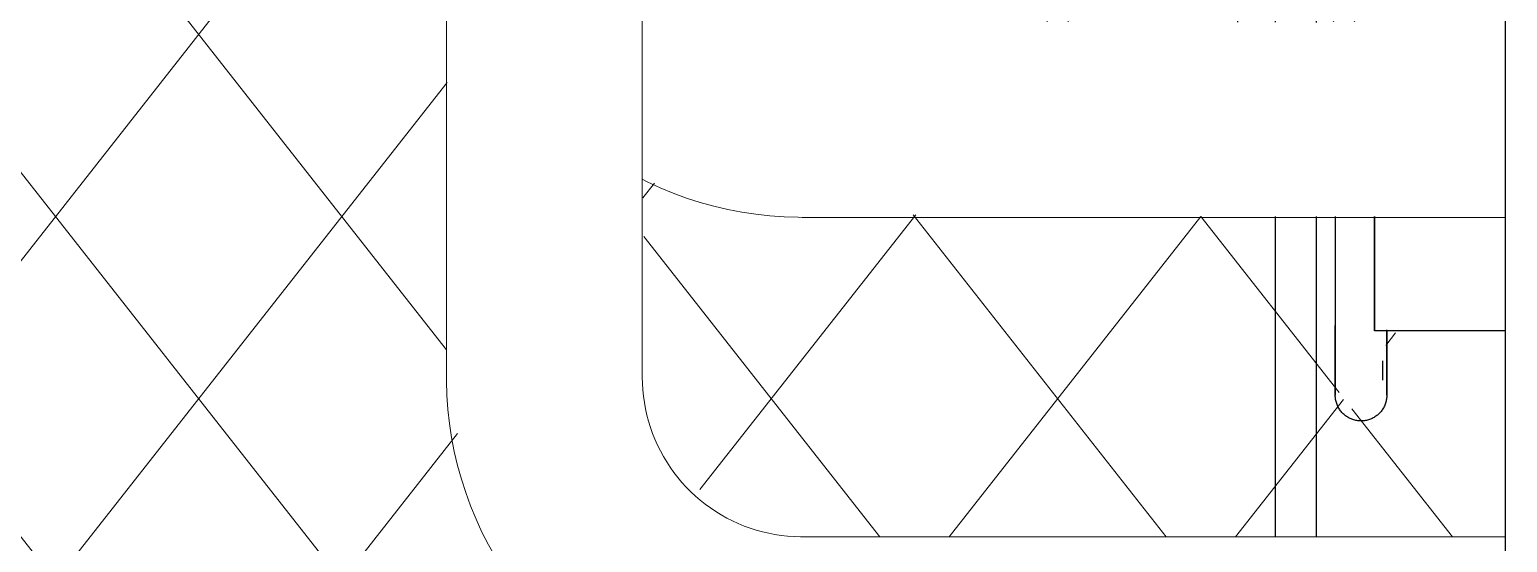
# Model space of a CAD drawing. Header units: millimetres. Extents: x 2519235 to 7246330, y 25937 to 201821.
# Drawn here: x 3125303.6 to 3125590.3, y 101638.9 to 101738.4 of the extents above; entities that cross this region are included whole.
import ezdxf
from ezdxf.xclip import XClip

# ---------------------------------------------------------------- set-up
doc = ezdxf.new("R2010")
doc.units = ezdxf.units.MM
doc.header["$XCLIPFRAME"] = 0
doc.layers.add('000 - 0_HIDE_OBJ_FRAMING_DEF_SUB_1', color=7, linetype='Continuous')

# ---------------------------------------------------------------- blocks, each defined once
blk = doc.blocks.new('DPA_CP_Fence Type D - Fence Post Left w MRTA Logo-30277346-ENTRANCE 1 - ELEVATION 4')
at = {"layer": '000 - 0_HIDE_OBJ_FRAMING_DEF_SUB_1', "lineweight": 9}
h = blk.add_hatch(dxfattribs=at)
h.set_pattern_fill('FP_24', style=0, pattern_type=2)
h.set_pattern_definition([(51.85, (-3017274.369, 101490), (-27.77149430909635, 35.35504276393721), []), (128.15, (-3017274.369, 101490), (-27.77149430909634, -35.35504276393721), [])])
h.paths.add_polyline_path([(-3018540.359801005, 101539.1481456574), (-3018540.359801005, 101539.8683475026), (-3018137.303781495, 101539.8683475026), (-3018137.303781495, 101601.9999999999), (-3018276.999455095, 101602.6474093004), (-3018302.61905453, 101608.7470705587), (-3018321.775932165, 101621.6132373059), (-3018324.87016712, 101625.3026556877), (-3018334.535189409, 101639.730315374), (-3018338.002810422, 101646.9353185841), (-3018342.744708751, 101671.0000000001), (-3018342.097299451, 101924.2547463441), (-3018335.997638252, 101949.8743457505), (-3018323.131469199, 101969.0312262793), (-3018319.500575199, 101972.0808968543), (-3018305.014392156, 101981.7904806578), (-3018297.809389794, 101985.2581017649), (-3018273.744708751, 101990.0000000002), (-3018092.744708751, 101990.0000000001), (-3018092.803781498, 102290.0000000001), (-3018142.803781498, 102290.0000000001), (-3018142.803781498, 103140.1316524977), (-3018550.000891934, 103139.2062433373), (-3018557.695615037, 103137.2235807945), (-3018571.930648395, 103128.7064903297), (-3018583.243211192, 103115.2800644462), (-3018590.905102613, 103099.989698105), (-3018596.42951148, 103081.2258497093), (-3018598.088766406, 103065.0000000001), (-3018597.454653183, 101608.918126649), (-3018594.388387847, 101590.6062567752), (-3018586.745789555, 101570.6273322459), (-3018576.866612792, 101555.8837831654), (-3018565.82298616, 101546.7571523268), (-3018555.735827127, 101541.4606447001), (-3018543.745234611, 101539.6573026992)])
h.paths.add_polyline_path([(-3018161.369788055, 101640.0000000002), (-3018137.303781495, 101640.0000000002), (-3018137.303781495, 101680), (-3018160.34003843, 101679.5340168553), (-3018161.429588323, 101666.3910005387), (-3018164.516052424, 101664.7693611924), (-3018163.600305456, 101665.715631951), (-3018167.571379666, 101664.7507908043), (-3018170.107117523, 101668.848231666), (-3018169.314150015, 101673.0993765224), (-3018170.116404029, 101681.5020326548), (-3018170.320530892, 101701.9999999999), (-3018276.999455095, 101702.6474093004), (-3018302.448543479, 101708.6438492535), (-3018304.744708751, 101709.3311122284), (-3018303.668354921, 101666.982992819), (-3018299.133451401, 101654.0419551323), (-3018287.210172319, 101643.608060089), (-3018273.744708751, 101640.0000000002), (-3018161.6876253, 101640.0000000002)])
h.paths.add_polyline_path([(-3018214.488085641, 101740.0000000002), (-3018162.74470875, 101740.0000000002), (-3018162.74470875, 101851.9999999999), (-3018212.119890532, 101850.9638850824), (-3018211.178084152, 101850.7115288233), (-3018214.488085641, 101846.4220601472), (-3018224.770378956, 101849.1771923374), (-3018224.770378956, 101851.9999999999), (-3018277.761715932, 101850.9236461697), (-3018290.702753619, 101846.3887426494), (-3018301.136648662, 101834.4654635682), (-3018304.744708751, 101821.0000000001), (-3018303.668354921, 101766.982992819), (-3018299.13345138, 101754.0419551124), (-3018287.210172245, 101743.6080600691), (-3018273.744708751, 101740.0000000002), (-3018216.253084057, 101740.0000000002)])
h.paths.add_polyline_path([(-3018304.744708751, 101881.9544247146), (-3018297.809390167, 101885.2581016709), (-3018273.744708751, 101890.0000000002), (-3018213.710001967, 101890.0000000002), (-3018212.792777348, 101891.3561254272), (-3018203.532962822, 101896.149892589), (-3018200.772030357, 101893.4267296811), (-3018200.756316001, 101896.6200029795), (-3018189.485182407, 101896.8535313997), (-3018186.338713806, 101898.660254038), (-3018181.916777445, 101899.3029029986), (-3018182.473758295, 101906.5166130404), (-3018185.307300505, 101906.6062872707), (-3018184.213594035, 101919.8221491561), (-3018179.895773834, 101924.9679268934), (-3018177.732377015, 101924.9679268934), (-3018177.314075424, 101927.0048653926), (-3018171.732377015, 101927.0048653926), (-3018171.732377015, 101924.9679268934), (-3018168.629130127, 101923.8478571969), (-3018164.744708749, 101920.9031456584), (-3018163.784410616, 101937.9872802738), (-3018162.74470875, 101937.9872802738), (-3018162.74470875, 101951.9999999999), (-3018277.761715932, 101950.9236461697), (-3018290.702753638, 101946.3887426295), (-3018301.136648682, 101934.4654634941), (-3018304.744708751, 101921.0000000001), (-3018304.744708751, 101884.189351497)])
h.paths.add_polyline_path([(-3018164.121724454, 101890.0000000002), (-3018162.74470875, 101890.2784810364), (-3018163.784410616, 101918.2949725815), (-3018164.157453524, 101918.074145315), (-3018165.251159993, 101906.5166130404), (-3018167.746412226, 101906.5166130404), (-3018166.990995733, 101899.6849878108), (-3018164.121724454, 101899.0291550618), (-3018164.121724454, 101892.8470094962)])
h.paths.add_polyline_path([(-3018178.703781498, 101894.2684685383), (-3018179.678692464, 101898.4167052837), (-3018179.678692464, 101897.7067782615), (-3018179.167738263, 101895.9047482732)])
blk = doc.blocks.new('ACM_TEST BOX - test box-29066912-ENTRANCE 1 - ELEVATION 4')
at = {"layer": '000 - 0_HIDE_OBJ_FRAMING_DEF_SUB_1', "color": 7}
for p, q in [((-3018162.744708745, 101702.1886153078), (-3018162.744708745, 101679.9999999999)), ((-3018162.744708745, 101679.9999999999), (-3018162.744708745, 101702.1886153078)), ((-3018137.303781492, 101679.9999999999), (-3018162.744708745, 101679.9999999999)), ((-3018137.303781492, 101679.9999999999), (-3018162.744708745, 101679.9999999999))]:
    blk.add_line(p, q, dxfattribs=at)
blk = doc.blocks.new('Railing - RL8A_Baluster Post _Start_-27168252-ENTRANCE 1 - ELEVATION 4')
at = {"layer": '000 - 0_HIDE_OBJ_FRAMING_DEF_SUB_1', "color": 7, "lineweight": 9}
blk.add_line((-3018273.744708751, 101701.9999999999), (-3018137.303781496, 101701.9999999999), dxfattribs=at)
at = {"layer": '000 - 0_HIDE_OBJ_FRAMING_DEF_SUB_1', "color": 7, "lineweight": 9, "flags": 128}
blk.add_lwpolyline([(-3018304.667446245, 101709.3311122284), (-3018303.806797544, 101708.8930694897), (-3018301.29913628, 101707.7405854947), (-3018298.74739381, 101706.6893030682), (-3018296.155652377, 101705.7409040379), (-3018293.528058216, 101704.89690564), (-3018290.868814915, 101704.1586580917), (-3018288.182176698, 101703.5273424319), (-3018285.472441611, 101703.0039686307), (-3018282.743944654, 101702.5893739747), (-3018280.001050839, 101702.2842217268), (-3018277.248148212, 101702.0890000656), (-3018274.489640828, 101702.004021304), (-3018273.744708751, 101701.9999999999)], dxfattribs=at)
blk = doc.blocks.new('Railing - Railing-32474361-ENTRANCE 1 - ELEVATION 4')
at = {"color": 7}
blk.add_blockref('Railing - RL8A_Baluster Post _Start_-27168252-ENTRANCE 1 - ELEVATION 4', (0, 0), dxfattribs=at)
blk = doc.blocks.new('ø20 GATE VALVE - ø20 GATE VALVE-32896794-ENTRANCE 1 - ELEVATION 4')
at = {"layer": '000 - 0_HIDE_OBJ_FRAMING_DEF_SUB_1', "color": 7}
blk.add_line((-3018161.101838862, 101670.3919724207), (-3018161.101838862, 101674.1588590288), dxfattribs=at)
at = {"layer": '000 - 0_HIDE_OBJ_FRAMING_DEF_SUB_1', "color": 7, "flags": 128}
for points in [[(-3018170.320588859, 101702.1568018821), (-3018170.320588859, 101701.3899557878), (-3018170.320588859, 101700.604888194), (-3018170.320588859, 101699.8028550413), (-3018170.320588859, 101698.9851394117), (-3018170.320588859, 101698.1530494758), (-3018170.320588859, 101697.3079164), (-3018170.320588859, 101696.4510922168), (-3018170.320588859, 101695.5839476622), (-3018170.320588859, 101694.7078699826), (-3018170.320588859, 101693.8242607153), (-3018170.320588859, 101692.9345334467), (-3018170.320588859, 101692.0401115505), (-3018170.320588859, 101691.1424259111), (-3018170.320588859, 101690.2429126339), (-3018170.320588859, 101689.3430107483), (-3018170.320588859, 101688.4441599054), (-3018170.320588859, 101687.5477980747), (-3018170.320588859, 101686.655359244), (-3018170.320588859, 101685.768271125), (-3018170.320588859, 101684.8879528695), (-3018170.320588859, 101684.0158127989), (-3018170.320588859, 101683.1532461512), (-3018170.320588859, 101682.3016328492), (-3018170.320588859, 101681.4623352924), (-3018170.320588859, 101680.6366961778), (-3018170.320588859, 101679.8260363519), (-3018170.320588859, 101679.0316526976), (-3018170.320588859, 101678.2548160591), (-3018170.320588859, 101677.4967692095), (-3018170.320588859, 101676.7587248618), (-3018170.320588859, 101676.0418637298), (-3018170.32058886, 101675.3473326382), (-3018170.32058886, 101674.6762426887), (-3018170.32058886, 101674.0296674819), (-3018170.32058886, 101673.4086414004), (-3018170.32058886, 101672.8141579533), (-3018170.32058886, 101672.2471681874), (-3018170.320588861, 101671.7085791653), (-3018170.320588861, 101671.1992525146), (-3018170.320588861, 101670.7200030493), (-3018170.320588861, 101670.2715974662), (-3018170.320588861, 101669.8547531187), (-3018170.320588861, 101669.4701368688), (-3018170.320588861, 101669.1183640204), (-3018170.320588861, 101668.799997335), (-3018170.320588862, 101668.5155461315), (-3018170.320588862, 101668.2654654711), (-3018170.320588862, 101668.0501554295), (-3018170.320588862, 101667.8699604568), (-3018170.320588862, 101667.7251688266), (-3018170.320588862, 101667.6160121745), (-3018170.320588862, 101667.5426651279), (-3018170.320588862, 101667.5052450265), (-3018170.320588862, 101667.5000000001)], [(-3018170.320588862, 101667.5000000001), (-3018170.320588862, 101667.5179976002), (-3018170.320588863, 101667.5719616083), (-3018170.320588863, 101667.6618056934), (-3018170.320588863, 101667.7873861241), (-3018170.320588863, 101667.9485019987), (-3018170.320588863, 101668.1448955659), (-3018170.320588863, 101668.3762526381), (-3018170.320588863, 101668.6422030932), (-3018170.320588863, 101668.9423214673), (-3018170.320588863, 101669.276127635), (-3018170.320588863, 101669.6430875776), (-3018170.320588864, 101670.0426142376), (-3018170.320588863, 101670.4740684573), (-3018170.320588864, 101670.9367600023), (-3018170.320588864, 101671.4299486646), (-3018170.320588864, 101671.9528454477), (-3018170.320588864, 101672.5046138282), (-3018170.320588864, 101673.0843710944), (-3018170.320588864, 101673.6911897584), (-3018170.320588864, 101674.3240990398), (-3018170.320588864, 101674.9820864187), (-3018170.320588865, 101675.6640992556), (-3018170.320588864, 101676.3690464756), (-3018170.320588864, 101677.0958003135), (-3018170.320588864, 101677.8431981181), (-3018170.320588865, 101678.6100442124), (-3018170.320588865, 101679.3951118062), (-3018170.320588865, 101680.1971449589), (-3018170.320588865, 101681.0148605884)], [(-3018160.320588862, 101667.5000000001), (-3018160.320588862, 101667.5179976002), (-3018160.320588862, 101667.5719616083), (-3018160.320588862, 101667.6618056934), (-3018160.320588861, 101667.7873861241), (-3018160.320588861, 101667.9485019987), (-3018160.320588861, 101668.1448955659), (-3018160.320588861, 101668.3762526381), (-3018160.320588861, 101668.6422030932), (-3018160.320588861, 101668.9423214673), (-3018160.320588861, 101669.276127635), (-3018160.320588861, 101669.6430875776), (-3018160.320588861, 101670.0426142376), (-3018160.320588861, 101670.4740684573), (-3018160.320588861, 101670.9367600023), (-3018160.320588861, 101671.4299486646), (-3018160.32058886, 101671.9528454477), (-3018160.32058886, 101672.5046138282), (-3018160.32058886, 101673.0843710944), (-3018160.32058886, 101673.6911897584), (-3018160.32058886, 101674.3240990398), (-3018160.320588859, 101674.9820864187), (-3018160.320588859, 101675.6640992556), (-3018160.320588859, 101676.3690464756), (-3018160.320588859, 101677.0958003135), (-3018160.320588859, 101677.8431981181), (-3018160.320588859, 101678.6100442124), (-3018160.320588859, 101679.3951118062), (-3018160.320588859, 101680.1971449589)], [(-3018160.320588865, 101679.8260363519), (-3018160.320588865, 101679.0316526976), (-3018160.320588864, 101678.2548160591), (-3018160.320588864, 101677.4967692095), (-3018160.320588864, 101676.7587248618), (-3018160.320588864, 101676.0418637298), (-3018160.320588864, 101675.3473326382), (-3018160.320588864, 101674.6762426887), (-3018160.320588864, 101674.0296674819), (-3018160.320588864, 101673.4086414004), (-3018160.320588864, 101672.8141579533), (-3018160.320588864, 101672.2471681874), (-3018160.320588863, 101671.7085791653), (-3018160.320588864, 101671.1992525146), (-3018160.320588863, 101670.7200030493), (-3018160.320588863, 101670.2715974662), (-3018160.320588863, 101669.8547531187), (-3018160.320588863, 101669.4701368688), (-3018160.320588863, 101669.1183640204), (-3018160.320588863, 101668.799997335), (-3018160.320588863, 101668.5155461315), (-3018160.320588863, 101668.2654654711), (-3018160.320588862, 101668.0501554295), (-3018160.320588862, 101667.8699604568), (-3018160.320588862, 101667.7251688266), (-3018160.320588862, 101667.6160121745), (-3018160.320588862, 101667.5426651279), (-3018160.320588862, 101667.5052450265), (-3018160.320588862, 101667.5000000001)], [(-3018165.320588863, 101662.5000000001), (-3018165.520535533, 101662.5039994668), (-3018165.720162333, 101662.5159914686), (-3018165.919149899, 101662.5359568208), (-3018166.117179895, 101662.5638635832), (-3018166.313935516, 101662.5996671109), (-3018166.509101994, 101662.6433101258), (-3018166.702367105, 101662.6947228085), (-3018166.893421665, 101662.7538229097), (-3018167.081960029, 101662.8205158817), (-3018167.267680573, 101662.8946950301), (-3018167.450286187, 101662.976241684), (-3018167.62948474, 101663.0650253862), (-3018167.804989551, 101663.1609041017), (-3018167.976519851, 101663.263724445), (-3018168.143801229, 101663.3733219255), (-3018168.306566069, 101663.4895212107), (-3018168.464553982, 101663.6121364063), (-3018168.617512222, 101663.7409713544), (-3018168.765196087, 101663.8758199464), (-3018168.907369317, 101664.0164664534), (-3018169.043804462, 101664.1626858709), (-3018169.174283256, 101664.3142442791), (-3018169.298596962, 101664.4708992169), (-3018169.416546704, 101664.6324000697), (-3018169.527943786, 101664.7984884708), (-3018169.632609998, 101664.9688987139), (-3018169.730377896, 101665.1433581792), (-3018169.821091073, 101665.3215877687), (-3018169.904604406, 101665.5033023531), (-3018169.980784292, 101665.6882112277), (-3018170.049508859, 101665.8760185779), (-3018170.110668163, 101666.0664239519), (-3018170.164164362, 101666.2591227418), (-3018170.209911874, 101666.4538066706), (-3018170.247837512, 101666.6501642856), (-3018170.277880603, 101666.8478814564), (-3018170.299993084, 101667.0466418778), (-3018170.314139582, 101667.2461275754), (-3018170.320297463, 101667.4460194148), (-3018170.320588862, 101667.5000000001)], [(-3018160.320588862, 101667.5000000001), (-3018160.324588329, 101667.3000533291), (-3018160.33658033, 101667.1004265302), (-3018160.356545683, 101666.9014389636), (-3018160.384452445, 101666.703408967), (-3018160.420255973, 101666.5066533461), (-3018160.463898988, 101666.311486868), (-3018160.51531167, 101666.1182217572), (-3018160.574411771, 101665.927167197), (-3018160.641104743, 101665.7386288337), (-3018160.715283892, 101665.5529082885), (-3018160.796830546, 101665.3703026748), (-3018160.885614248, 101665.1911041224), (-3018160.981492964, 101665.0155993109), (-3018161.084313307, 101664.8440690105), (-3018161.193910787, 101664.6767876331), (-3018161.310110072, 101664.5140227933), (-3018161.432725268, 101664.35603488), (-3018161.561560216, 101664.2030766402), (-3018161.696408808, 101664.0553927745), (-3018161.837055315, 101663.9132195456), (-3018161.983274733, 101663.7767844002), (-3018162.134833141, 101663.6463056056), (-3018162.291488079, 101663.5219918999), (-3018162.452988931, 101663.4040421586), (-3018162.619077333, 101663.292645076), (-3018162.789487576, 101663.1879788639), (-3018162.963947041, 101663.0902109657), (-3018163.14217663, 101662.9994977892), (-3018163.323891215, 101662.9159844562), (-3018163.508800089, 101662.8398045702), (-3018163.69660744, 101662.7710800028), (-3018163.887012814, 101662.7099206986), (-3018164.079711603, 101662.6564244995), (-3018164.274395532, 101662.6106769879), (-3018164.470753147, 101662.5727513501), (-3018164.668470318, 101662.5427082591), (-3018164.86723074, 101662.5205957774), (-3018165.066716438, 101662.5064492802), (-3018165.266608277, 101662.5002913989), (-3018165.320588863, 101662.5000000001)]]:
    blk.add_lwpolyline(points, dxfattribs=at)
blk = doc.blocks.new('Railing - RL8A_Baluster Post _Start_-V226-ENTRANCE 1 - ELEVATION 4')
at = {"layer": '000 - 0_HIDE_OBJ_FRAMING_DEF_SUB_1', "color": 7, "lineweight": 9}
for p, q in [((-3018273.744708751, 101890.0000000002), (-3018137.303781495, 101890.0000000002)), ((-3018137.303781495, 101851.9999999999), (-3018273.744708751, 101851.9999999999)), ((-3018342.744708751, 101671.0000000001), (-3018342.744708751, 101821.0000000001)), ((-3018304.744708751, 101821.0000000001), (-3018304.744708751, 101671.0000000001)), ((-3018273.744708751, 101640.0000000002), (-3018137.303781495, 101640.0000000002)), ((-3018137.303781495, 101601.9999999999), (-3018273.744708751, 101601.9999999999))]:
    blk.add_line(p, q, dxfattribs=at)
at = {"layer": '000 - 0_HIDE_OBJ_FRAMING_DEF_SUB_1', "color": 7, "lineweight": 9, "flags": 128}
for points in [[(-3018342.744708751, 101821.0000000001), (-3018342.689516111, 101823.7592640589), (-3018342.524026486, 101826.5141138839), (-3018342.248504625, 101829.260142303), (-3018341.863391304, 101831.9929562565), (-3018341.369302623, 101834.7081838249), (-3018340.767029016, 101837.4014812236), (-3018340.057533995, 101840.068539751), (-3018339.241952599, 101842.7050926826), (-3018338.321589585, 101845.3069220961), (-3018337.297917337, 101847.8698656194), (-3018336.172573513, 101850.3898230897), (-3018334.947358423, 101852.8627631125), (-3018333.624232149, 101855.2847295113), (-3018332.205311411, 101857.6518476567), (-3018330.69286618, 101859.9603306644), (-3018329.089316045, 101862.2064854541), (-3018327.397226345, 101864.3867186574), (-3018325.619304062, 101866.4975423662), (-3018323.758393492, 101868.5355797128), (-3018321.817471696, 101870.4975702722), (-3018319.799643734, 101872.3803752782), (-3018317.708137701, 101874.1809826442), (-3018315.54629956, 101875.8965117827), (-3018313.31758779, 101877.524218213), (-3018311.025567856, 101879.0614979519), (-3018308.6739065, 101880.50589168), (-3018306.266365879, 101881.8550886752), (-3018303.806797544, 101883.1069305104), (-3018301.29913628, 101884.2594145054), (-3018298.74739381, 101885.3106969319), (-3018296.155652377, 101886.2590959622), (-3018293.528058216, 101887.1030943602), (-3018290.868814915, 101887.8413419084), (-3018288.182176698, 101888.4726575682), (-3018285.472441611, 101888.9960313694), (-3018282.743944654, 101889.4106260254), (-3018280.001050839, 101889.7157782733), (-3018277.248148212, 101889.9109999345), (-3018274.489640828, 101889.9959786961), (-3018273.744708751, 101890.0000000002)], [(-3018273.744708751, 101851.9999999999), (-3018274.984378111, 101851.9752033064), (-3018276.222064264, 101851.9008528953), (-3018277.455787177, 101851.7770677114), (-3018278.683573156, 101851.6040457846), (-3018279.903458006, 101851.382063913), (-3018281.11349017, 101851.1114772203), (-3018282.311733856, 101850.7927185875), (-3018283.49627213, 101850.4262979605), (-3018284.665209983, 101850.0128015339), (-3018285.816677363, 101849.552890814), (-3018286.948832168, 101849.0473015597), (-3018288.059863193, 101848.4968426061), (-3018289.147993024, 101847.9023945699), (-3018290.211480887, 101847.2649084413), (-3018291.248625426, 101846.5854040621), (-3018292.257767433, 101845.8649684944), (-3018293.237292496, 101845.1047542812), (-3018294.185633582, 101844.3059776033), (-3018295.101273549, 101843.4699163329), (-3018295.982747569, 101842.5979079897), (-3018296.82864547, 101841.691347601), (-3018297.637613996, 101840.7516854701), (-3018298.408358972, 101839.7804248559), (-3018299.139647368, 101838.7791195682), (-3018299.83030928, 101837.7493714819), (-3018300.479239795, 101836.6928279742), (-3018301.085400764, 101835.6111792894), (-3018301.647822458, 101834.5061558346), (-3018302.165605123, 101833.3795254116), (-3018302.637920416, 101832.2330903888), (-3018303.064012734, 101831.0686848176), (-3018303.44320042, 101829.8881714986), (-3018303.774876855, 101828.6934390012), (-3018304.058511426, 101827.4863986427), (-3018304.293650381, 101826.2689814299), (-3018304.479917545, 101825.0431349709), (-3018304.617014932, 101823.8108203584), (-3018304.704723214, 101822.574009033), (-3018304.742902078, 101821.3346796289), (-3018304.744708751, 101821.0000000001)], [(-3018273.744708751, 101601.9999999999), (-3018276.50397281, 101602.0551926403), (-3018279.258822635, 101602.220682265), (-3018282.004851054, 101602.496204126), (-3018284.737665008, 101602.881317447), (-3018287.452892576, 101603.3754061288), (-3018290.146189975, 101603.9776797351), (-3018292.813248502, 101604.6871747565), (-3018295.449801434, 101605.5027561522), (-3018298.051630847, 101606.4231191661), (-3018300.61457437, 101607.4467914137), (-3018303.134531841, 101608.5721352377), (-3018305.607471864, 101609.7973503282), (-3018308.029438263, 101611.1204766022), (-3018310.396556408, 101612.53939734), (-3018312.705039416, 101614.0518425711), (-3018314.951194205, 101615.6553927059), (-3018317.131427408, 101617.3474824061), (-3018319.242251117, 101619.1254046892), (-3018321.280288464, 101620.9863152588), (-3018323.242279023, 101622.927237055), (-3018325.12508403, 101624.9450650169), (-3018326.925691395, 101627.0365710502), (-3018328.641220534, 101629.1984091916), (-3018330.268926964, 101631.427120961), (-3018331.806206703, 101633.7191408951), (-3018333.250600431, 101636.0708022509), (-3018334.599797426, 101638.478342872), (-3018335.851639261, 101640.9379112069), (-3018337.004123256, 101643.445572471), (-3018338.055405683, 101645.9973149411), (-3018339.003804713, 101648.5890563737), (-3018339.847803111, 101651.2166505354), (-3018340.586050659, 101653.875893836), (-3018341.217366319, 101656.5625320535), (-3018341.74074012, 101659.2722671399), (-3018342.155334776, 101662.0007640971), (-3018342.460487024, 101664.743657912), (-3018342.655708686, 101667.4965605396), (-3018342.740687447, 101670.255067923), (-3018342.744708751, 101671.0000000001)], [(-3018304.744708751, 101671.0000000001), (-3018304.719912057, 101669.7603306403), (-3018304.645561646, 101668.522644487), (-3018304.521776462, 101667.2889215741), (-3018304.348754536, 101666.061135595), (-3018304.126772664, 101664.8412507454), (-3018303.856185971, 101663.6312185808), (-3018303.537427339, 101662.4329748946), (-3018303.171006712, 101661.248436621), (-3018302.757510285, 101660.0794987686), (-3018302.297599565, 101658.9280313886), (-3018301.792010311, 101657.7958765831), (-3018301.241551357, 101656.6848455583), (-3018300.647103321, 101655.596715727), (-3018300.009617193, 101654.5332278646), (-3018299.330112813, 101653.4960833249), (-3018298.609677246, 101652.4869413179), (-3018297.849463033, 101651.5074162556), (-3018297.050686354, 101650.559075169), (-3018296.214625084, 101649.6434352017), (-3018295.342616741, 101648.7619611823), (-3018294.436056352, 101647.9160632811), (-3018293.496394221, 101647.1070947543), (-3018292.525133607, 101646.3363497791), (-3018291.523828319, 101645.6050613829), (-3018290.494080233, 101644.9143994711), (-3018289.437536725, 101644.2654689557), (-3018288.35588804, 101643.6593079868), (-3018287.250864585, 101643.0968862927), (-3018286.124234163, 101642.5791036283), (-3018284.97779914, 101642.1067883352), (-3018283.813393569, 101641.6806960173), (-3018282.63288025, 101641.3015083312), (-3018281.438147752, 101640.9698318965), (-3018280.231107393, 101640.6861973247), (-3018279.013690181, 101640.4510583706), (-3018277.787843722, 101640.2647912063), (-3018276.555529109, 101640.1276938196), (-3018275.318717784, 101640.039985537), (-3018274.07938838, 101640.0018066731), (-3018273.744708751, 101640.0000000002)]]:
    blk.add_lwpolyline(points, dxfattribs=at)
blk = doc.blocks.new('Railing - Railing-33561798-ENTRANCE 1 - ELEVATION 4')
at = {"color": 7}
blk.add_blockref('Railing - RL8A_Baluster Post _Start_-V226-ENTRANCE 1 - ELEVATION 4', (0, 0), dxfattribs=at)
blk = doc.blocks.new('DPA_LIGHTING_WALL MOUNT_WLL711 1 - 10W LED_use_-V241-ENTRANCE 1 - ELEVATION 4')
at = {"layer": '000 - 0_HIDE_OBJ_FRAMING_DEF_SUB_1', "color": 7}
for p, q in [((-3018181.971297119, 101779.9999999999), (-3018174.007615071, 101788.9999999999)), ((-3018174.007615071, 101789.9999999999), (-3018174.007615071, 101739.8305230393)), ((-3018162.744708745, 101789.9999999999), (-3018174.007615071, 101789.9999999999)), ((-3018189.303781492, 101771.0205778177), (-3018181.971297119, 101779.9999999999)), ((-3018181.971297119, 101779.9999999999), (-3018181.971297119, 101739.8440552226)), ((-3018189.303781492, 101771.0205778177), (-3018189.303781492, 101739.8565148514)), ((-3018181.971297119, 101702.1559447773), (-3018181.971297119, 101640.0000000001)), ((-3018174.007615071, 101702.1694769606), (-3018174.007615071, 101640.0000000001)), ((-3018137.303781492, 101640.0000000001), (-3018137.303781492, 101679.9999999999)), ((-3018137.303781492, 101589.9999999999), (-3018137.303781492, 101602.231845473)), ((-3018181.971297119, 101602.1559447773), (-3018181.971297119, 101599.9999999999)), ((-3018181.971297119, 101599.9999999999), (-3018174.007615071, 101590.9999999999)), ((-3018174.007615071, 101602.1694769606), (-3018174.007615071, 101589.9999999999)), ((-3018174.007615071, 101589.9999999999), (-3018137.303781492, 101589.9999999999))]:
    blk.add_line(p, q, dxfattribs=at)
blk = doc.blocks.new('DPA_LIGHTING_WALL MOUNT_WLL711 1 - 10W LED_use_-V242-ENTRANCE 1 - ELEVATION 4')
at = {"layer": '000 - 0_HIDE_OBJ_FRAMING_DEF_SUB_1', "color": 7}
for p, q in [((-3018181.971297119, 101779.9999999999), (-3018174.007615071, 101788.9999999999)), ((-3018174.007615071, 101789.9999999999), (-3018174.007615071, 101739.8305230393)), ((-3018137.303781492, 101789.9999999999), (-3018174.007615071, 101789.9999999999)), ((-3018137.303781492, 101739.7681545269), (-3018137.303781492, 101789.9999999999)), ((-3018189.303781492, 101771.0205778177), (-3018181.971297119, 101779.9999999999)), ((-3018181.971297119, 101779.9999999999), (-3018181.971297119, 101739.8440552226)), ((-3018189.303781492, 101771.0205778177), (-3018189.303781492, 101739.8565148514)), ((-3018181.971297119, 101702.1559447773), (-3018181.971297119, 101640.0000000001)), ((-3018174.007615071, 101702.1694769606), (-3018174.007615071, 101640.0000000001)), ((-3018137.303781492, 101640.0000000001), (-3018137.303781492, 101702.231845473)), ((-3018137.303781492, 101589.9999999999), (-3018137.303781492, 101602.231845473)), ((-3018181.971297119, 101602.1559447773), (-3018181.971297119, 101599.9999999999)), ((-3018181.971297119, 101599.9999999999), (-3018174.007615071, 101590.9999999999)), ((-3018174.007615071, 101602.1694769606), (-3018174.007615071, 101589.9999999999)), ((-3018174.007615071, 101589.9999999999), (-3018137.303781492, 101589.9999999999))]:
    blk.add_line(p, q, dxfattribs=at)
blk = doc.blocks.new('A$C9a10139f')
at = {"layer": '000 - 0_HIDE_OBJ_FRAMING_DEF_SUB_1', "lineweight": 9}
h = blk.add_hatch(dxfattribs=at)
h.set_pattern_fill('FP_16', style=0, pattern_type=2)
h.set_pattern_definition([(90, (-20118.64746887097, -3999.999999998618), (-600, 3.673940397442059e-14), [])])
h.paths.add_polyline_path([(-41794.55925036641, -2404.999999998559), (-41644.55925036687, -2404.999999998559), (-41644.55925036687, -2209.999999998588), (-41794.55925036641, -2209.999999998588), (-41794.55925036641, -2402.2219304014)])
h.paths.add_polyline_path([(-41784.55925036734, -2199.999999998588), (-41644.55925036687, -2199.999999998588), (-41644.55925036687, -1509.999999998559), (-41794.55925036641, -1509.999999998559), (-41794.55925036641, -2199.999999998588)])
at = {"layer": '000 - 0_HIDE_OBJ_FRAMING_DEF_SUB_1', "color": 7, "lineweight": 9}
for p, q in [((-41794.55925036315, -1509.99999999869), (-41794.55925036315, -2199.99999999869)), ((-41794.55925036315, -1859.99999999853), (-41794.55925036315, -1819.99999999869))]:
    blk.add_line(p, q, dxfattribs=at)
at = {"layer": '000 - 0_HIDE_OBJ_FRAMING_DEF_SUB_1', "color": 7}
for p, q in [((-41794.55925036315, -2199.99999999869), (-41794.55925036315, -1509.99999999869)), ((-41794.55925036315, -1859.99999999853), (-41794.55925036315, -1797.768154525678))]:
    blk.add_line(p, q, dxfattribs=at)
for name in ['DPA_CP_Fence Type D - Fence Post Left w MRTA Logo-30277346-ENTRANCE 1 - ELEVATION 4', 'ACM_TEST BOX - test box-29066912-ENTRANCE 1 - ELEVATION 4', 'DPA_LIGHTING_WALL MOUNT_WLL711 1 - 10W LED_use_-V241-ENTRANCE 1 - ELEVATION 4', 'DPA_LIGHTING_WALL MOUNT_WLL711 1 - 10W LED_use_-V242-ENTRANCE 1 - ELEVATION 4', 'ø20 GATE VALVE - ø20 GATE VALVE-32896794-ENTRANCE 1 - ELEVATION 4']:
    blk.add_blockref(name, (2976342.744531129, -103499.9999999986), dxfattribs=at)
at = {"layer": '000 - 0_HIDE_OBJ_FRAMING_DEF_SUB_1', "color": 7, "lineweight": 9}
for name in ['Railing - Railing-32474361-ENTRANCE 1 - ELEVATION 4', 'Railing - Railing-33561798-ENTRANCE 1 - ELEVATION 4']:
    blk.add_blockref(name, (2976342.744531129, -103499.9999999986), dxfattribs=at)

msp = doc.modelspace()

# ---------------------------------------------------------------- block references
at = {"color": 7}
ref = msp.add_blockref('A$C9a10139f', (3167384.512328175, 103500.0000000038), dxfattribs=at)
XClip(ref).set_block_clipping_path([(-44584.68299686769, -6873.350442467781), (-16596.207744206768, 14432.327169098906)])

doc.saveas('drawing.dxf')
